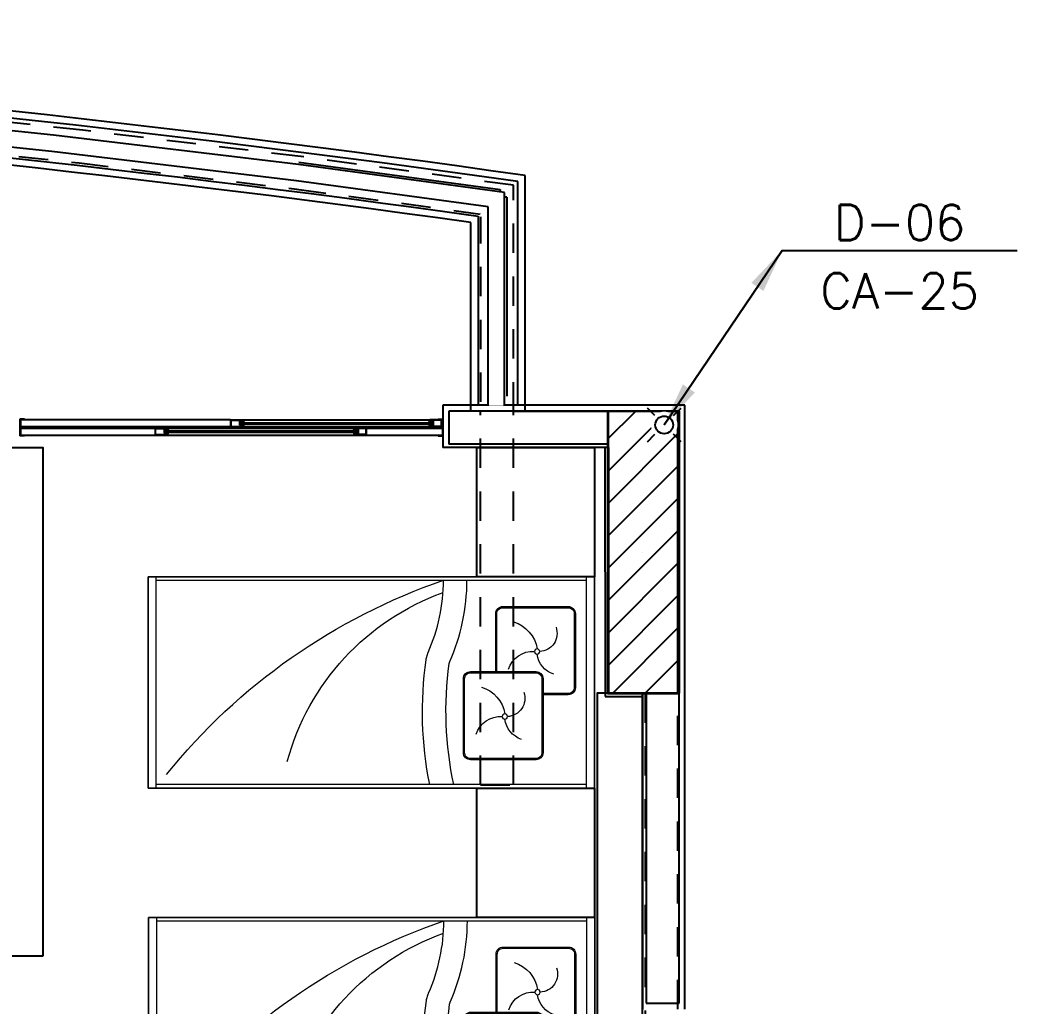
# Model space of a CAD drawing. Header units: millimetres. Extents: x 188.6 to 263.2, y 40.1 to 120.1.
# Drawn here: x 241.836 to 246.08, y 94.277 to 98.475 of the extents above; entities that cross this region are included whole.
import ezdxf
from ezdxf.enums import TextEntityAlignment as Align

# ---------------------------------------------------------------- set-up
doc = ezdxf.new("R2010")
doc.units = ezdxf.units.MM
doc.set_wipeout_variables(frame=1)
doc.linetypes.add('HIDDEN2', pattern=[0.1875, 0.125, -0.0625])
doc.layers.add('_XREF_APTOS 605 E 606_R01$0$L-MC-LAYOUT', color=8, linetype='Continuous', lineweight=5)
for name, color, linetype in [('ARQ', 8, 'Continuous'), ('ARQ-BASE', 8, 'Continuous'), ('ESTR-PILARES', 11, 'Continuous'), ('ESTR-VIGAS', 11, 'HIDDEN2'), ('ESTRUTURA', 7, 'Continuous'), ('SPDA-COL', 7, 'Continuous'), ('SPDA-D', 164, 'Continuous')]:
    doc.layers.add(name, color=color, linetype=linetype)
doc.styles.add('60-75', font='romans.shx', dxfattribs={"height": 0.12})
doc.styles.add('ROMANS', font='ROMANS.SHX', dxfattribs={"height": 0.15})
doc.dimstyles.new('IND75', dxfattribs={"dimtxt": 0.15, "dimasz": 0.1875, "dimexe": 0.15, "dimexo": 0, "dimgap": 0.1, "dimtad": 1, "dimzin": 10, "dimdsep": 46, "dimtxsty": '60-75', "dimcen": 0, "dimclrd": 256, "dimclre": 1, "dimclrt": 256, "dimadec": 0, "dimazin": 0, "dimtfac": 1, "dimtix": 1, "dimtmove": 2, "dimatfit": 3, "dimfxl": 0.15, "dimtolj": 1, "dimtzin": 6, "dimarcsym": 0})

# ---------------------------------------------------------------- blocks, each defined once
blk = doc.blocks.new('COBERTURA_29-09-2016')
at = {"layer": 'ESTR-PILARES', "linetype": 'Continuous'}
for p, q in [((37.66, 10.1736), (37.9164, 10.43)), ((37.66, 10.3115), (37.7785, 10.43)), ((37.66, 10.0358), (37.96, 10.3358)), ((37.66, 9.8979), (37.96, 10.1979)), ((37.66, 9.76), (37.96, 10.06)), ((37.66, 9.6221), (37.96, 9.9221)), ((37.81, 9.83), (37.81, 9.83)), ((37.66, 9.4842), (37.96, 9.7842)), ((37.66, 9.3463), (37.96, 9.6463)), ((37.6816, 9.23), (37.96, 9.5084)), ((37.8194, 9.23), (37.96, 9.3706)), ((37.9573, 9.23), (37.96, 9.2327))]:
    blk.add_line(p, q, dxfattribs=at)
for points in [[(37.66, 10.43), (37.26, 10.43)], [(37.66, 9.23), (37.96, 9.23), (37.96, 10.43), (37.66, 10.43), (37.66, 9.23)]]:
    blk.add_lwpolyline(points, dxfattribs=at)
at = {"layer": 'ESTR-VIGAS'}
blk.add_line((37.12, 8.84), (37.26, 8.84), dxfattribs=at)
for points in [[(35.4265, 11.6274), (34.498, 11.7262)], [(34.4832, 11.587), (35.4117, 11.4882)], [(35.4275, 11.6273), (35.4265, 11.6274)], [(36.3546, 11.5153), (35.4275, 11.6273)], [(36.3555, 11.5152), (36.3546, 11.5153)], [(37.26, 11.393), (36.3555, 11.5152)], [(35.4107, 11.4883), (36.3378, 11.3763)], [(35.4107, 11.4883), (35.4117, 11.4882)], [(36.3368, 11.3765), (37.12, 11.2706)], [(36.3368, 11.3765), (36.3378, 11.3763)], [(37.26, 10.43), (37.26, 11.393)], [(37.12, 11.2706), (37.12, 10.43)], [(37.12, 8.84), (37.12, 10.43)], [(37.26, 8.84), (37.26, 10.43)], [(37.82, 9.23), (37.82, 2.935)], [(37.96, 2.935), (37.96, 9.23)]]:
    blk.add_lwpolyline(points, dxfattribs=at)
blk = doc.blocks.new('_XREF_APTOS 605 E 606_R01$0$XREF-TIPO$0$A$C587E159E')
at = {"layer": '_XREF_APTOS 605 E 606_R01$0$L-MC-LAYOUT', "color": 252}
for p, q in [((0.0011, 0.0023), (0.0011, 0.9023)), ((0.0011, 0.9023), (1.9011, 0.9023)), ((0.0361, 0.9023), (0.0361, 0.0023)), ((1.8661, 0.0023), (1.8661, 0.9023)), ((1.9011, 0.9023), (1.9011, 0.0053)), ((1.8661, 0.8873), (0.0361, 0.8873)), ((1.8981, 0.0023), (0.0011, 0.0023)), ((0.0361, 0.0173), (1.8661, 0.0173)), ((1.9011, 0.0023), (1.8611, 0.0023))]:
    blk.add_line(p, q, dxfattribs=at)
blk.add_lwpolyline([(0.0011, 0.0023), (1.9011, 0.0023), (1.9011, 0.9023), (0.0011, 0.9023)], close=True, dxfattribs=at)
for points in [[(0.5999, 0.0173, 0.086878), (0.6191, 0.5331, 0.069779), (0.6169, 0.5411, -0.103427), (0.5436, 0.8873)], [(0.7021, 0.0173, 0.083892), (0.7179, 0.549, 0.035426), (0.717, 0.5532), (0.7105, 0.576, 0.034421), (0.7091, 0.5799, -0.103963), (0.6436, 0.8875)], [(0.4214, 0.4988), (0.4214, 0.7457, 0.414214), (0.3914, 0.7757), (0.1124, 0.7757, 0.414214), (0.0824, 0.7457), (0.0824, 0.4301, 0.414214), (0.1124, 0.4001), (0.2198, 0.4001)], [(0.4164, 0.4988), (0.4164, 0.7457, 0.414214), (0.3914, 0.7707), (0.1124, 0.7707, 0.414214), (0.0874, 0.7457), (0.0874, 0.4301, 0.414214), (0.1124, 0.4051), (0.2198, 0.4051)]]:
    blk.add_lwpolyline(points, format="xyb", dxfattribs=at)
for points in [[(0.2198, 0.4688), (0.2198, 0.1532, 0.414214), (0.2498, 0.1232), (0.5288, 0.1232, 0.414214), (0.5588, 0.1532), (0.5588, 0.4688, 0.414214), (0.5288, 0.4988), (0.2498, 0.4988, 0.414214)], [(0.2248, 0.4688), (0.2248, 0.1532, 0.414214), (0.2498, 0.1282), (0.5288, 0.1282, 0.414214), (0.5538, 0.1532), (0.5538, 0.4688, 0.414214), (0.5288, 0.4938), (0.2498, 0.4938, 0.414214)]]:
    blk.add_lwpolyline(points, format="xyb", close=True, dxfattribs=at)
for centre in [(0.2451, 0.5841), (0.3825, 0.3072)]:
    blk.add_circle(centre, 0.0111, dxfattribs=at)
for centre, radius, start, end in [((-0.1995, -1.569), 2.5969, 38.8764, 71.0566), ((0.2897, -0.1587), 1.0552, 15.1121, 70.2945), ((0.2369, 0.6609), 0.0769, 159.8537, 267.8558), ((0.3856, 0.5737), 0.1421, 106.5703, 171.2886), ((0.1405, 0.5872), 0.1056, 288.427, 352.2943), ((0.2642, 0.4762), 0.1082, 17.7544, 94.2338), ((0.523, 0.2968), 0.1421, 106.5703, 171.2886), ((0.3743, 0.384), 0.0769, 159.8537, 267.8558), ((0.4016, 0.1993), 0.1082, 17.7544, 94.2338), ((0.2779, 0.3103), 0.1056, 288.427, 352.2943), ((1.8981, 0.0053), 0.003, 270, 0)]:
    blk.add_arc(centre, radius, start, end, dxfattribs=at)
blk = doc.blocks.new('A$C0BE265FA')
at = {"layer": 'ARQ-BASE'}
for p, q in [((32.6647, 8.9156), (32.6646, 9.9182)), ((32.4347, 8.9156), (32.4346, 9.7184)), ((33.345, 8.9401), (32.315, 8.9401)), ((32.315, 8.9401), (32.315, 8.7601)), ((33.32, 8.9151), (32.34, 8.9151)), ((32.34, 8.9151), (32.34, 8.7751)), ((33.32, 6.3951), (33.32, 8.9151)), ((33.345, 6.3701), (33.345, 8.9401)), ((30.535, 8.8811), (30.515, 8.8811)), ((30.515, 8.8811), (30.515, 8.8101)), ((30.517, 8.8791), (30.517, 8.8121)), ((30.517, 8.8791), (30.535, 8.8791)), ((31.4118, 8.8781), (30.517, 8.8781)), ((30.535, 8.8811), (30.535, 8.8791)), ((31.4118, 8.8781), (31.4638, 8.8781)), ((31.4118, 8.8781), (31.4118, 8.8481)), ((31.4138, 8.8781), (32.2648, 8.8781)), ((31.4138, 8.8761), (31.4498, 8.8761)), ((31.4138, 8.8501), (31.4138, 8.8761)), ((31.4498, 8.8761), (31.4498, 8.8561)), ((31.4518, 8.8781), (31.4518, 8.8681)), ((31.4538, 8.8761), (31.4538, 8.8701)), ((31.4538, 8.8761), (31.4618, 8.8761)), ((31.4618, 8.8701), (31.4538, 8.8701)), ((31.4618, 8.8761), (31.4618, 8.8701)), ((31.4638, 8.8781), (31.4638, 8.8681)), ((31.4643, 8.8681), (31.4643, 8.873)), ((32.2593, 8.8681), (32.2593, 8.873)), ((32.3118, 8.8781), (32.2598, 8.8781)), ((32.2598, 8.8781), (32.2598, 8.8681)), ((32.2618, 8.8761), (32.2618, 8.8701)), ((32.2698, 8.8761), (32.2618, 8.8761)), ((32.2618, 8.8701), (32.2698, 8.8701)), ((32.2698, 8.8761), (32.2698, 8.8701)), ((32.2718, 8.8781), (32.2718, 8.8681)), ((32.2738, 8.8761), (32.2738, 8.8561)), ((32.3098, 8.8761), (32.2738, 8.8761)), ((32.295, 8.8811), (32.295, 8.8791)), ((32.295, 8.8811), (32.315, 8.8811)), ((32.313, 8.8791), (32.295, 8.8791)), ((32.3098, 8.8501), (32.3098, 8.8761)), ((32.3118, 8.8781), (32.3118, 8.8481)), ((32.313, 8.8791), (32.313, 8.8121)), ((32.315, 8.8811), (32.315, 8.8101)), ((31.4118, 8.8481), (30.517, 8.8481)), ((30.517, 8.8431), (32.313, 8.8431)), ((31.0901, 8.8431), (31.1421, 8.8431)), ((31.0901, 8.8431), (31.0901, 8.8131)), ((31.0921, 8.8411), (31.1281, 8.8411)), ((31.0921, 8.8151), (31.0921, 8.8411)), ((31.1281, 8.8411), (31.1281, 8.8211)), ((31.1301, 8.8431), (31.1301, 8.8331)), ((31.1421, 8.8331), (31.1301, 8.8331)), ((31.1301, 8.8331), (31.1301, 8.8231)), ((31.1301, 8.8311), (31.9521, 8.8311)), ((31.1421, 8.8326), (31.1306, 8.8326)), ((31.1471, 8.8316), (31.1306, 8.8316)), ((31.1321, 8.8411), (31.1321, 8.8351)), ((31.1321, 8.8411), (31.1401, 8.8411)), ((31.1401, 8.8351), (31.1321, 8.8351)), ((31.1401, 8.8411), (31.1401, 8.8351)), ((31.1421, 8.8431), (31.9401, 8.8431)), ((31.1421, 8.8431), (31.1421, 8.8331)), ((31.1426, 8.8331), (31.1426, 8.838)), ((31.1471, 8.8331), (31.1471, 8.8316)), ((31.4118, 8.8481), (32.2648, 8.8481)), ((31.4118, 8.8481), (31.4638, 8.8481)), ((31.4138, 8.8501), (31.4618, 8.8501)), ((31.4138, 8.8481), (31.4138, 8.8481)), ((31.4618, 8.8561), (31.4498, 8.8561)), ((31.4638, 8.8681), (31.4518, 8.8681)), ((31.4518, 8.8681), (31.4518, 8.8581)), ((31.4518, 8.8661), (32.2718, 8.8661)), ((31.4518, 8.8601), (32.2718, 8.8601)), ((31.4638, 8.8581), (31.4518, 8.8581)), ((31.4638, 8.8676), (31.4523, 8.8676)), ((31.4688, 8.8666), (31.4523, 8.8666)), ((31.4688, 8.8596), (31.4523, 8.8596)), ((31.4638, 8.8586), (31.4523, 8.8586)), ((31.4618, 8.8561), (31.4618, 8.8501)), ((31.4638, 8.8581), (31.4638, 8.8481)), ((31.4643, 8.8581), (31.4643, 8.8531)), ((31.4688, 8.8681), (31.4688, 8.8666)), ((31.4688, 8.8581), (31.4688, 8.8596)), ((31.9351, 8.8331), (31.9351, 8.8316)), ((31.9351, 8.8316), (31.9516, 8.8316)), ((31.9396, 8.8331), (31.9396, 8.838)), ((31.9901, 8.8431), (31.9401, 8.8431)), ((31.9401, 8.8431), (31.9401, 8.8331)), ((31.9401, 8.8331), (31.9521, 8.8331)), ((31.9401, 8.8326), (31.9516, 8.8326)), ((31.9501, 8.8411), (31.9421, 8.8411)), ((31.9421, 8.8411), (31.9421, 8.8351)), ((31.9421, 8.8351), (31.9501, 8.8351)), ((31.9501, 8.8411), (31.9501, 8.8351)), ((31.9521, 8.8431), (31.9521, 8.8331)), ((31.9521, 8.8331), (31.9521, 8.8231)), ((31.9881, 8.8411), (31.9541, 8.8411)), ((31.9541, 8.8411), (31.9541, 8.8211)), ((31.9881, 8.8321), (31.9881, 8.8411)), ((31.9881, 8.8151), (31.9881, 8.8321)), ((31.9881, 8.8321), (31.9881, 8.8321)), ((31.9901, 8.8301), (31.9901, 8.8431)), ((31.9901, 8.8151), (31.9901, 8.8301)), ((31.9901, 8.8301), (31.9901, 8.8301)), ((32.2548, 8.8681), (32.2548, 8.8666)), ((32.2548, 8.8666), (32.2713, 8.8666)), ((32.2548, 8.8581), (32.2548, 8.8596)), ((32.2548, 8.8596), (32.2713, 8.8596)), ((32.2593, 8.8581), (32.2593, 8.8531)), ((32.2598, 8.8681), (32.2718, 8.8681)), ((32.2598, 8.8676), (32.2713, 8.8676)), ((32.2598, 8.8586), (32.2713, 8.8586)), ((32.2598, 8.8581), (32.2718, 8.8581)), ((32.2598, 8.8581), (32.2598, 8.8481)), ((32.3118, 8.8481), (32.2598, 8.8481)), ((32.2618, 8.8561), (32.2618, 8.8501)), ((32.2618, 8.8561), (32.2738, 8.8561)), ((32.3098, 8.8501), (32.2618, 8.8501)), ((32.2718, 8.8681), (32.2718, 8.8581)), ((32.3098, 8.8481), (32.3098, 8.8481)), ((30.535, 8.8101), (30.515, 8.8101)), ((30.517, 8.8131), (32.313, 8.8131)), ((30.517, 8.8121), (30.535, 8.8121)), ((30.535, 8.8101), (30.535, 8.8121)), ((31.0901, 8.8131), (31.1421, 8.8131)), ((31.0921, 8.8151), (31.1401, 8.8151)), ((31.0921, 8.8131), (31.0921, 8.8131)), ((31.1401, 8.8211), (31.1281, 8.8211)), ((31.1301, 8.8251), (31.9521, 8.8251)), ((31.1421, 8.8231), (31.1301, 8.8231)), ((31.1471, 8.8246), (31.1306, 8.8246)), ((31.1421, 8.8236), (31.1306, 8.8236)), ((31.1401, 8.8211), (31.1401, 8.8151)), ((31.1421, 8.8231), (31.1421, 8.8131)), ((31.1421, 8.8131), (31.9401, 8.8131)), ((31.1426, 8.8231), (31.1426, 8.8181)), ((31.1471, 8.8231), (31.1471, 8.8246)), ((31.9351, 8.8246), (31.9516, 8.8246)), ((31.9351, 8.8231), (31.9351, 8.8246)), ((31.9396, 8.8231), (31.9396, 8.8181)), ((31.9401, 8.8236), (31.9516, 8.8236)), ((31.9401, 8.8231), (31.9401, 8.8131)), ((31.9401, 8.8231), (31.9521, 8.8231)), ((31.9901, 8.8131), (31.9401, 8.8131)), ((31.9421, 8.8211), (31.9541, 8.8211)), ((31.9421, 8.8211), (31.9421, 8.8151)), ((31.9881, 8.8151), (31.9421, 8.8151)), ((31.9901, 8.8131), (31.9901, 8.8151)), ((31.9901, 8.8151), (31.9901, 8.8151)), ((32.295, 8.8101), (32.295, 8.8121)), ((32.3128, 8.8121), (32.295, 8.8121)), ((32.295, 8.8101), (32.3148, 8.8101)), ((33.0196, 8.7601), (32.315, 8.7601)), ((33.0196, 8.7751), (32.34, 8.7751)), ((33.0046, 8.76), (33.0051, 7.7)), ((33.0196, 8.7601), (33.0201, 7.715)), ((33.0051, 7.7), (33.1651, 7.7)), ((33.0201, 7.715), (33.1651, 7.715)), ((33.1651, 7.715), (33.1651, 6.3701)), ((33.1801, 7.715), (33.1801, 6.3951)), ((33.1801, 6.3951), (33.32, 6.3951))]:
    blk.add_line(p, q, dxfattribs=at)
for points in [[(33.32, 7.715), (33.0201, 7.715), (33.0201, 8.9151), (33.32, 8.9151)], [(30.612, 6.5949), (30.3149, 6.5949), (30.315, 8.7601), (30.6121, 8.7601)], [(32.9602, 8.2101), (32.4602, 8.2101), (32.4601, 8.7601), (32.9601, 8.7601)], [(33.1651, 7.715), (32.9719, 7.715), (32.9719, 5.8602), (33.1651, 5.8602)], [(32.9602, 6.7602), (32.4602, 6.7602), (32.4602, 7.3101), (32.9602, 7.3101)]]:
    blk.add_lwpolyline(points, close=True, dxfattribs=at)
for centre, radius, start, end in [((31.4638, 8.8681), 0.005, 0, 84.2608), ((32.2598, 8.8681), 0.005, 95.7392, 180), ((31.1306, 8.8321), 0.0005, 90, 270), ((31.1421, 8.8331), 0.0005, 270, 0), ((31.1421, 8.8331), 0.005, 0, 84.2608), ((31.4523, 8.8671), 0.0005, 90, 270), ((31.4523, 8.8591), 0.0005, 90, 270), ((31.4638, 8.8681), 0.0005, 270, 0), ((31.4638, 8.8581), 0.0005, 0, 90), ((31.4638, 8.8581), 0.005, 275.7392, 0), ((31.9401, 8.8331), 0.005, 95.7392, 180), ((31.9401, 8.8331), 0.0005, 180, 270), ((31.9516, 8.8321), 0.0005, 270, 90), ((32.2598, 8.8581), 0.005, 180, 264.2608), ((32.2598, 8.8681), 0.0005, 180, 270), ((32.2598, 8.8581), 0.0005, 90, 180), ((32.2713, 8.8671), 0.0005, 270, 90), ((32.2713, 8.8591), 0.0005, 270, 90), ((31.1306, 8.8241), 0.0005, 90, 270), ((31.1421, 8.8231), 0.0005, 0, 90), ((31.1421, 8.8231), 0.005, 275.7392, 0), ((31.9401, 8.8231), 0.005, 180, 264.2608), ((31.9401, 8.8231), 0.0005, 90, 180), ((31.9516, 8.8241), 0.0005, 270, 90)]:
    blk.add_arc(centre, radius, start, end, dxfattribs=at)
at = {"layer": 'ARQ-BASE', "xscale": -1}
for p in [(32.9612, 7.3078), (32.963, 5.8579)]:
    blk.add_blockref('_XREF_APTOS 605 E 606_R01$0$XREF-TIPO$0$A$C587E159E', p, dxfattribs=at)
blk.add_wipeout([(32.5076, 9.7844), (32.5076, 8.9392), (32.5776, 8.9392), (32.5776, 9.8456)]).dxf.layer = 'ARQ-BASE'
at = {"layer": 'ARQ-BASE', "flags": 128}
blk.add_lwpolyline([(32.5076, 8.9392), (32.5076, 9.7844)], dxfattribs=at)
for points in [[(31.7009, 9.9645), (31.7208, 9.9619), (31.7207, 9.9618), (32.5578, 9.8483), (32.5591, 9.8582), (31.7023, 9.9744)], [(32.5776, 9.8256), (32.5776, 8.9792), (32.5876, 8.9792), (32.5876, 9.8256)]]:
    blk.add_wipeout(points).dxf.layer = 'ARQ-BASE'
for points in [[(32.5776, 9.8456), (31.7009, 9.9645), (30.6585, 10.0902), (29.6142, 10.1994), (28.5683, 10.2918), (27.521, 10.3676), (26.4727, 10.4266), (25.4235, 10.469), (24.3738, 10.4946), (23.3239, 10.5034), (22.2739, 10.4955), (21.2242, 10.4708), (20.175, 10.4294), (19.1266, 10.3713), (18.0793, 10.2965), (17.0333, 10.2049), (15.9889, 10.0967), (14.9463, 9.9719), (14.0695, 9.8538)], [(32.5076, 9.7844), (31.692, 9.895), (30.6507, 10.0207), (29.6075, 10.1297), (28.5626, 10.222), (27.5165, 10.2977), (26.4693, 10.3567), (25.4212, 10.399), (24.3727, 10.4246), (23.3238, 10.4334), (22.275, 10.4255), (21.2264, 10.4009), (20.1783, 10.3595), (19.131, 10.3014), (18.0848, 10.2267), (17.0399, 10.1353), (15.9966, 10.0272), (14.9551, 9.9024), (14.1395, 9.7926)], [(31.7023, 9.9744), (32.5591, 9.8582)], [(32.5591, 9.8582), (32.5578, 9.8483)], [(32.5776, 8.9392), (32.5776, 9.8456)], [(32.5876, 9.8256), (32.5776, 9.8256)], [(32.5876, 9.8256), (32.5876, 8.9792)]]:
    blk.add_lwpolyline(points, dxfattribs=at)
at = {"layer": 'ARQ-BASE'}
for centre, radius, start in [((23.3231, -55.6324), 66.2129, 81.889498), ((23.3232, -55.6324), 66.1829, 81.912042), ((23.3232, -55.6324), 66.0129, 82.040085), ((23.3231, -55.6324), 65.9829, 82.062732)]:
    blk.add_arc(centre, radius, start, 89.998714, dxfattribs=at)
for points in [[(32.6197, 9.8792), (32.6346, 9.877), (32.6346, 9.8922)], [(32.4796, 9.7575), (32.4646, 9.7445), (32.4796, 9.7424)]]:
    blk.add_wipeout(points).dxf.layer = 'ARQ-BASE'
at = {"layer": 'ARQ-BASE', "flags": 128}
for points in [[(32.6347, 8.9401), (32.6346, 9.8922)], [(32.4646, 9.7445), (32.4647, 8.9401)]]:
    blk.add_lwpolyline(points, dxfattribs=at)
blk = doc.blocks.new('INDU')
at = {"color": 7}
blk.add_line((-0.005, 0), (0.005, 0), dxfattribs=at)
at = {"style": 'ROMANS'}
for tag, p in [('TQ-01', (0, 0.001189)), ('100', (0, -0.001718))]:
    blk.add_attdef(tag, text='', height=0.0015, dxfattribs=at).set_placement(p, align=Align.MIDDLE)
blk = doc.blocks.new('cap')
blk.add_wipeout([(0.0003, 0.075), (-0.0036, 0.0749), (-0.0076, 0.0746), (-0.0115, 0.0741), (-0.0153, 0.0734), (-0.0191, 0.0725), (-0.0229, 0.0714), (-0.0266, 0.0701), (-0.0302, 0.0686), (-0.0338, 0.067), (-0.0373, 0.0651), (-0.0406, 0.0631), (-0.0439, 0.0608), (-0.047, 0.0585), (-0.05, 0.0559), (-0.0528, 0.0532), (-0.0555, 0.0504), (-0.0581, 0.0474), (-0.0605, 0.0443), (-0.0627, 0.0411), (-0.0648, 0.0377), (-0.0667, 0.0343), (-0.0684, 0.0308), (-0.0699, 0.0271), (-0.0712, 0.0234), (-0.0724, 0.0197), (-0.0733, 0.0159), (-0.074, 0.012), (-0.0746, 0.0081), (-0.0749, 0.0042), (-0.075, 0.0003), (-0.0749, -0.0036), (-0.0746, -0.0076), (-0.0741, -0.0115), (-0.0734, -0.0153), (-0.0725, -0.0191), (-0.0714, -0.0229), (-0.0701, -0.0266), (-0.0686, -0.0302), (-0.067, -0.0338), (-0.0651, -0.0373), (-0.0631, -0.0406), (-0.0608, -0.0439), (-0.0585, -0.047), (-0.0559, -0.05), (-0.0532, -0.0528), (-0.0504, -0.0555), (-0.0474, -0.0581), (-0.0443, -0.0605), (-0.0411, -0.0627), (-0.0377, -0.0648), (-0.0343, -0.0667), (-0.0308, -0.0684), (-0.0271, -0.0699), (-0.0234, -0.0712), (-0.0197, -0.0724), (-0.0159, -0.0733), (-0.012, -0.074), (-0.0081, -0.0746), (-0.0042, -0.0749), (-0.0003, -0.075), (0.0036, -0.0749), (0.0076, -0.0746), (0.0115, -0.0741), (0.0153, -0.0734), (0.0191, -0.0725), (0.0229, -0.0714), (0.0266, -0.0701), (0.0302, -0.0686), (0.0338, -0.067), (0.0373, -0.0651), (0.0406, -0.0631), (0.0439, -0.0608), (0.047, -0.0585), (0.05, -0.0559), (0.0528, -0.0532), (0.0555, -0.0504), (0.0581, -0.0474), (0.0605, -0.0443), (0.0627, -0.0411), (0.0648, -0.0377), (0.0667, -0.0343), (0.0684, -0.0308), (0.0699, -0.0271), (0.0712, -0.0234), (0.0724, -0.0197), (0.0733, -0.0159), (0.074, -0.012), (0.0746, -0.0081), (0.0749, -0.0042), (0.075, -0.0003), (0.0749, 0.0036), (0.0746, 0.0076), (0.0741, 0.0115), (0.0734, 0.0153), (0.0725, 0.0191), (0.0714, 0.0229), (0.0701, 0.0266), (0.0686, 0.0302), (0.067, 0.0338), (0.0651, 0.0373), (0.0631, 0.0406), (0.0608, 0.0439), (0.0585, 0.047), (0.0559, 0.05), (0.0532, 0.0528), (0.0504, 0.0555), (0.0474, 0.0581), (0.0443, 0.0605), (0.0411, 0.0627), (0.0377, 0.0648), (0.0343, 0.0667), (0.0308, 0.0684), (0.0271, 0.0699), (0.0234, 0.0712), (0.0197, 0.0724), (0.0159, 0.0733), (0.012, 0.074), (0.0081, 0.0746), (0.0042, 0.0749)])
for p, q in [((-0.053, 0.053), (-0.0955, 0.0955)), ((0.053, 0.053), (0.0955, 0.0955)), ((-0.0955, -0.0955), (-0.053, -0.053)), ((0.0955, -0.0955), (0.053, -0.053))]:
    blk.add_line(p, q)
blk.add_circle((0, 0), 0.0504)

msp = doc.modelspace()

# ---------------------------------------------------------------- block references
at = {"layer": 'ESTRUTURA'}
msp.add_blockref('COBERTURA_29-09-2016', (206.677, 86.3784), dxfattribs=at)
at = {"layer": 'SPDA-COL'}
ref = msp.add_blockref('INDU', (245.5801, 97.494), dxfattribs=dict(at, xscale=100, yscale=100, zscale=100))
ref.add_attrib('100', 'CA-25', dxfattribs={"layer": '0', "height": 0.15, "style": 'ROMANS'}).set_placement((245.5801, 97.3223, 0.9), align=Align.MIDDLE)
ref.add_attrib('TQ-01', 'D-06', dxfattribs={"layer": '0', "height": 0.15, "style": 'ROMANS'}).set_placement((245.5801, 97.6129, 0.9), align=Align.MIDDLE)

# ---------------------------------------------------------------- next in the draw order: block references
at = {"layer": 'ARQ'}
msp.add_blockref('A$C0BE265FA', (211.3213, 87.8947), dxfattribs=at)

# ---------------------------------------------------------------- next in the draw order: block references
at = {"layer": 'SPDA-D', "xscale": 0.75, "yscale": 0.75, "zscale": 0.75}
msp.add_blockref('cap', (244.5783, 96.7512), dxfattribs=at)

# ---------------------------------------------------------------- next in the draw order: leaders
at = {"layer": 'SPDA-COL'}
for points in [[(245.0801, 97.494), (244.5783, 96.7512)], [(244.5783, 96.7512), (245.0801, 97.494)]]:
    msp.add_leader(points, dimstyle='IND75', dxfattribs=at)

doc.saveas('drawing.dxf')
